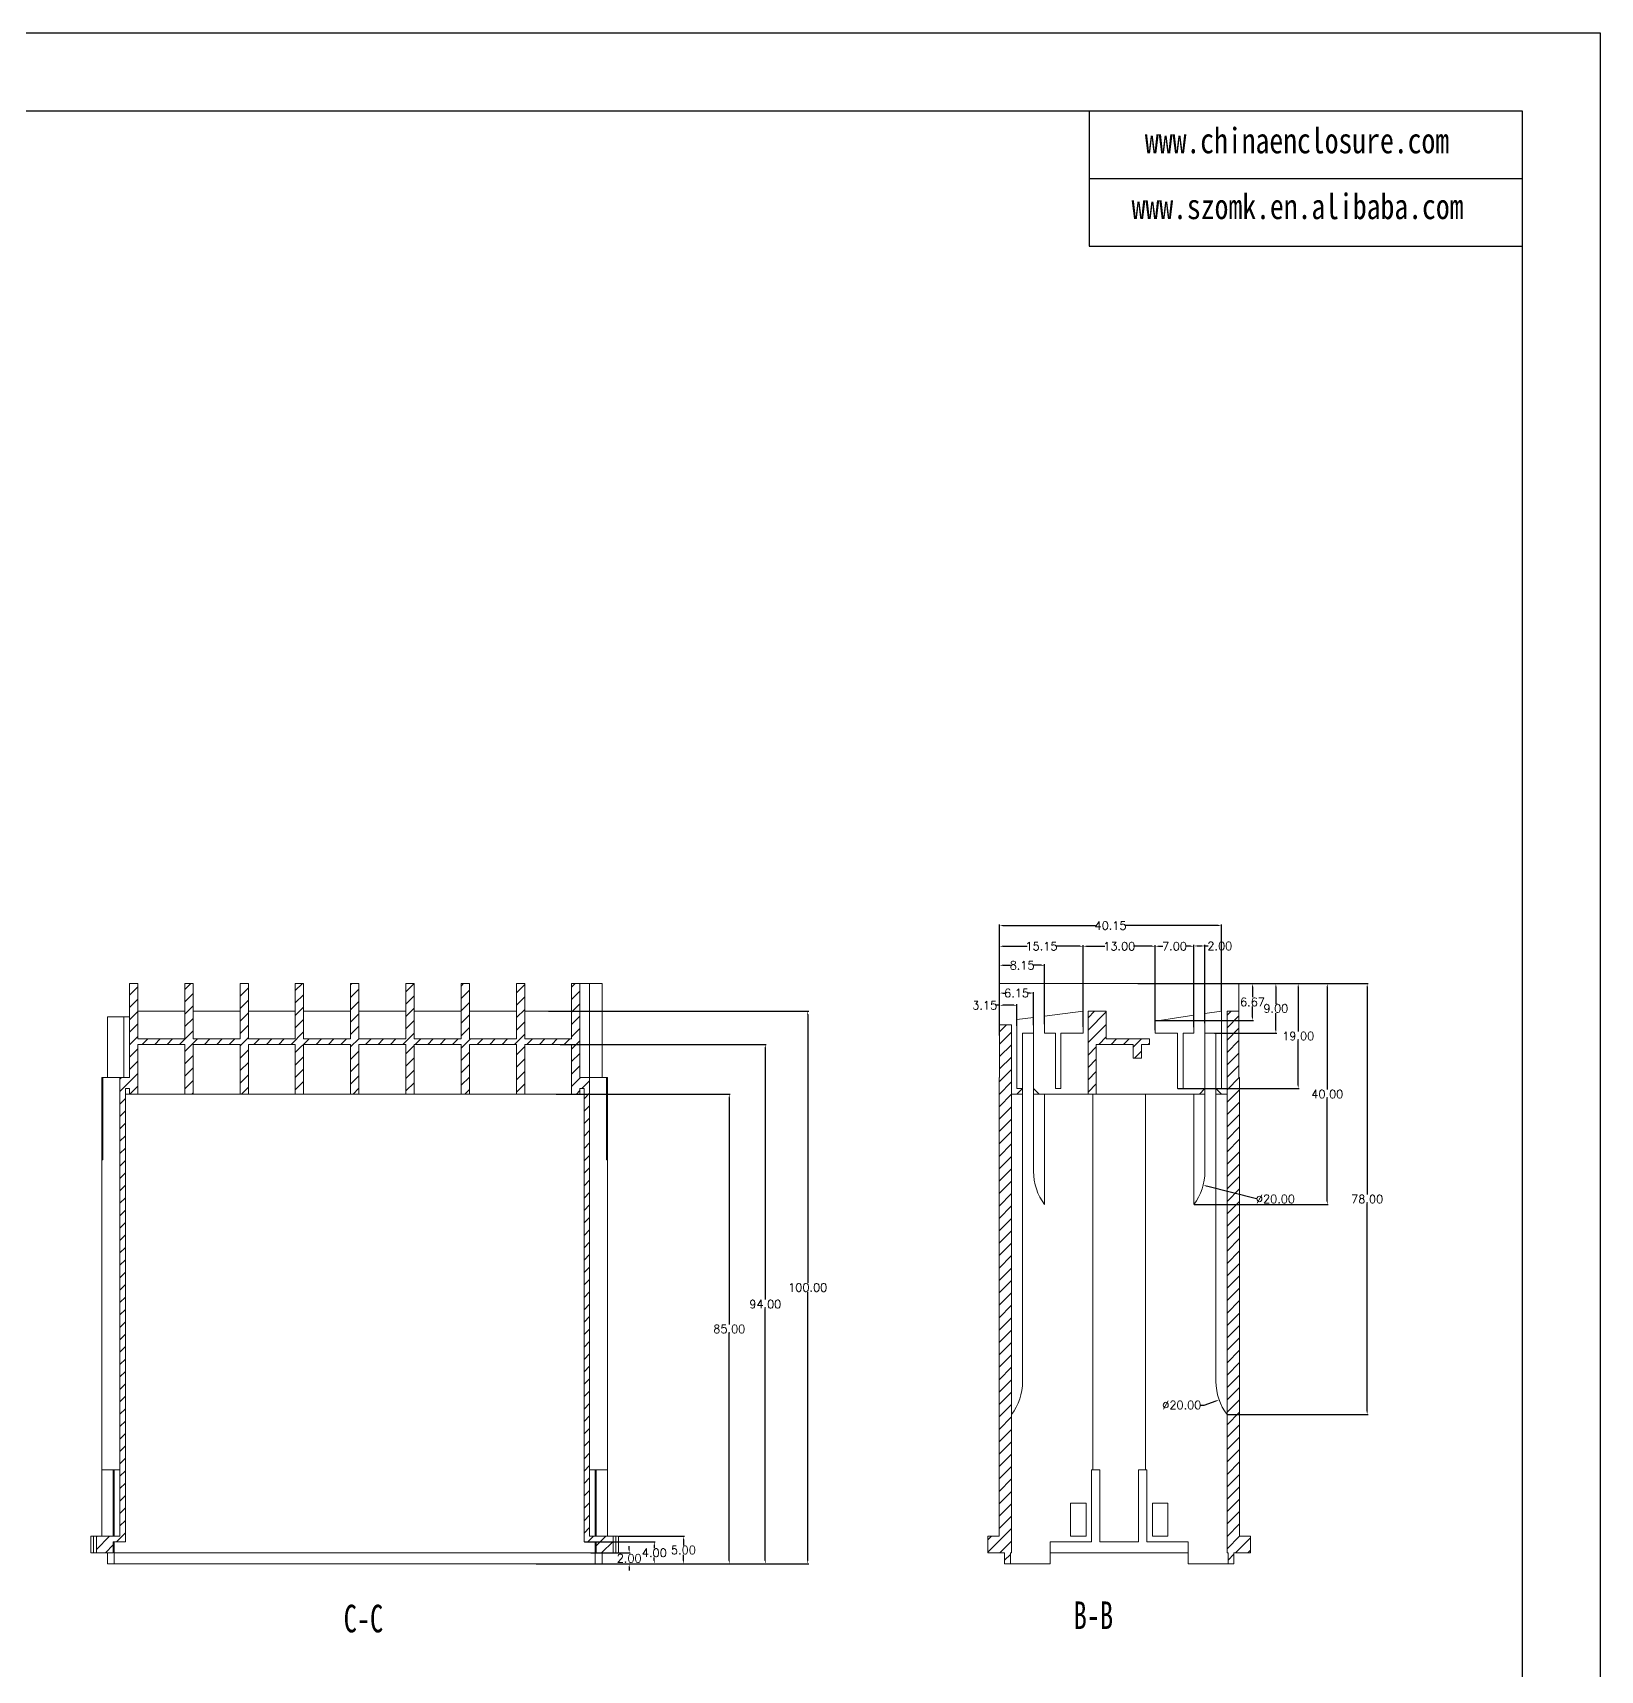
# Model space of a CAD drawing. Header units: inches. Extents: x 1113 to 3281, y 573 to 1166.
# Drawn here: x 1667.4 to 1951.1, y 869.2 to 1165.5 of the extents above; entities that cross this region are included whole.
import ezdxf

# ---------------------------------------------------------------- set-up
doc = ezdxf.new("R2010")
doc.units = ezdxf.units.IN
doc.layers.add('10', color=7, linetype='Continuous')
doc.layers.add('文字', color=81, linetype='Continuous')
doc.styles.add('SLDTEXTSTYLE6', font='TXT', dxfattribs={"width": 0.7})
doc.styles.get("Standard").update_dxf_attribs({"font": 'txt', "bigfont": 'gbcbig.shx'})
doc.styles.add('宋体', font='', dxfattribs={"width": 0.8, "height": 3.5})
doc.styles.get('宋体').set_extended_font_data('SimSun')
doc.dimstyles.new('2', dxfattribs={"dimtxt": 1.5, "dimasz": 0.6, "dimexe": 0.18, "dimexo": 0.0625, "dimgap": 0.09, "dimtad": 0, "dimtih": 1, "dimtoh": 1, "dimzin": 0, "dimdsep": 46, "dimtxsty": 'Standard', "dimcen": 0, "dimadec": 0, "dimazin": 2, "dimtfac": 1, "dimtofl": 0, "dimtmove": 0, "dimatfit": 3, "dimfxl": 0, "dimtolj": 1, "dimtzin": 0, "dimarcsym": 0})

# ---------------------------------------------------------------- blocks, each defined once
blk = doc.blocks.new('*D315')
at = {"color": 0, "lineweight": -2, "transparency": 16777216}
for p, q in [((1768.41, 890.49), (1775.54, 890.49)), ((1775.36, 891.09), (1775.36, 891.69)), ((1764.03, 888.49), (1775.54, 888.49)), ((1775.36, 887.89), (1775.36, 887.29))]:
    blk.add_line(p, q, dxfattribs=at)
at = {"color": 0, "transparency": 16777216}
for points in [[(1775.26, 891.09), (1775.46, 891.09), (1775.36, 890.49)], [(1775.26, 887.89), (1775.46, 887.89), (1775.36, 888.49)]]:
    blk.add_solid(points, dxfattribs=at)
at = {"layer": 'Defpoints', "color": 0, "transparency": 16777216}
for p in [(1768.35, 890.49), (1775.36, 890.49), (1763.97, 888.49)]:
    blk.add_point(p, dxfattribs=at)
at = {"color": 0, "transparency": 16777216, "insert": (1775.36, 889.49), "char_height": 1.5, "attachment_point": 5}
blk.add_mtext('\\A1;2.00', dxfattribs=at)
blk = doc.blocks.new('*D316')
at = {"color": 0, "lineweight": -2, "transparency": 16777216}
for p, q in [((1767.27, 892.49), (1780.09, 892.49)), ((1779.91, 891.89), (1779.91, 891.33)), ((1779.91, 889.09), (1779.91, 889.65)), ((1766.76, 888.49), (1780.09, 888.49))]:
    blk.add_line(p, q, dxfattribs=at)
at = {"color": 0, "transparency": 16777216}
for points in [[(1779.81, 891.89), (1780.01, 891.89), (1779.91, 892.49)], [(1779.81, 889.09), (1780.01, 889.09), (1779.91, 888.49)]]:
    blk.add_solid(points, dxfattribs=at)
at = {"layer": 'Defpoints', "color": 0, "transparency": 16777216}
for p in [(1767.2, 892.49), (1779.91, 892.49), (1766.7, 888.49)]:
    blk.add_point(p, dxfattribs=at)
at = {"color": 0, "transparency": 16777216, "insert": (1779.91, 890.49), "char_height": 1.5, "attachment_point": 5}
blk.add_mtext('\\A1;4.00', dxfattribs=at)
blk = doc.blocks.new('*D317')
at = {"color": 0, "lineweight": -2, "transparency": 16777216}
for p, q in [((1773.52, 893.49), (1785.35, 893.49)), ((1785.17, 892.89), (1785.17, 891.83)), ((1785.17, 889.09), (1785.17, 890.15)), ((1764.39, 888.49), (1785.35, 888.49))]:
    blk.add_line(p, q, dxfattribs=at)
at = {"color": 0, "transparency": 16777216}
for points in [[(1785.07, 892.89), (1785.27, 892.89), (1785.17, 893.49)], [(1785.07, 889.09), (1785.27, 889.09), (1785.17, 888.49)]]:
    blk.add_solid(points, dxfattribs=at)
at = {"layer": 'Defpoints', "color": 0, "transparency": 16777216}
for p in [(1773.45, 893.49), (1785.17, 893.49), (1764.32, 888.49)]:
    blk.add_point(p, dxfattribs=at)
at = {"color": 0, "transparency": 16777216, "insert": (1785.17, 890.99), "char_height": 1.5, "attachment_point": 5}
blk.add_mtext('\\A1;5.00', dxfattribs=at)
blk = doc.blocks.new('*D318')
at = {"color": 0, "lineweight": -2, "transparency": 16777216}
for p, q in [((1762.14, 973.49), (1793.65, 973.49)), ((1793.47, 972.89), (1793.47, 931.83)), ((1793.47, 889.09), (1793.47, 930.15)), ((1766.76, 888.49), (1793.65, 888.49))]:
    blk.add_line(p, q, dxfattribs=at)
at = {"color": 0, "transparency": 16777216}
for points in [[(1793.37, 972.89), (1793.57, 972.89), (1793.47, 973.49)], [(1793.37, 889.09), (1793.57, 889.09), (1793.47, 888.49)]]:
    blk.add_solid(points, dxfattribs=at)
at = {"layer": 'Defpoints', "color": 0, "transparency": 16777216}
for p in [(1762.07, 973.49), (1793.47, 973.49), (1766.7, 888.49)]:
    blk.add_point(p, dxfattribs=at)
at = {"color": 0, "transparency": 16777216, "insert": (1793.47, 930.99), "char_height": 1.5, "attachment_point": 5}
blk.add_mtext('\\A1;85.00', dxfattribs=at)
blk = doc.blocks.new('*D319')
at = {"color": 0, "lineweight": -2, "transparency": 16777216}
for p, q in [((1762.85, 982.49), (1800.17, 982.49)), ((1799.99, 981.89), (1799.99, 936.33)), ((1799.99, 889.09), (1799.99, 934.65)), ((1761.4, 888.49), (1800.17, 888.49))]:
    blk.add_line(p, q, dxfattribs=at)
at = {"color": 0, "transparency": 16777216}
for points in [[(1799.89, 981.89), (1800.09, 981.89), (1799.99, 982.49)], [(1799.89, 889.09), (1800.09, 889.09), (1799.99, 888.49)]]:
    blk.add_solid(points, dxfattribs=at)
at = {"layer": 'Defpoints', "color": 0, "transparency": 16777216}
for p in [(1762.78, 982.49), (1799.99, 982.49), (1761.33, 888.49)]:
    blk.add_point(p, dxfattribs=at)
at = {"color": 0, "transparency": 16777216, "insert": (1799.99, 935.49), "char_height": 1.5, "attachment_point": 5}
blk.add_mtext('\\A1;94.00', dxfattribs=at)
blk = doc.blocks.new('*D320')
at = {"color": 0, "lineweight": -2, "transparency": 16777216}
for p, q in [((1760.77, 988.49), (1807.84, 988.49)), ((1807.66, 987.89), (1807.66, 939.33)), ((1807.66, 889.09), (1807.66, 937.65)), ((1758.55, 888.49), (1807.84, 888.49))]:
    blk.add_line(p, q, dxfattribs=at)
at = {"color": 0, "transparency": 16777216}
for points in [[(1807.56, 987.89), (1807.76, 987.89), (1807.66, 988.49)], [(1807.56, 889.09), (1807.76, 889.09), (1807.66, 888.49)]]:
    blk.add_solid(points, dxfattribs=at)
at = {"layer": 'Defpoints', "color": 0, "transparency": 16777216}
for p in [(1760.7, 988.49), (1807.66, 988.49), (1758.49, 888.49)]:
    blk.add_point(p, dxfattribs=at)
at = {"color": 0, "transparency": 16777216, "insert": (1807.66, 938.49), "char_height": 1.5, "attachment_point": 5}
blk.add_mtext('\\A1;100.00', dxfattribs=at)
blk = doc.blocks.new('*D351')
at = {"color": 0, "lineweight": -2, "transparency": 16777216}
for p, q in [((1842.38, 989.19), (1842.38, 989.74)), ((1845.53, 985.85), (1845.53, 989.74)), ((1842.38, 989.56), (1841.78, 989.56)), ((1844.93, 989.56), (1842.98, 989.56))]:
    blk.add_line(p, q, dxfattribs=at)
at = {"color": 0, "transparency": 16777216}
for points in [[(1842.98, 989.66), (1842.98, 989.46), (1842.38, 989.56)], [(1844.93, 989.66), (1844.93, 989.46), (1845.53, 989.56)]]:
    blk.add_solid(points, dxfattribs=at)
at = {"layer": 'Defpoints', "color": 0, "transparency": 16777216}
for p in [(1842.38, 989.13), (1845.53, 989.56), (1845.53, 985.78)]:
    blk.add_point(p, dxfattribs=at)
at = {"color": 0, "transparency": 16777216, "insert": (1839.69, 989.56), "char_height": 1.5, "attachment_point": 5}
blk.add_mtext('\\A1;3.15', dxfattribs=at)
blk = doc.blocks.new('*D352')
at = {"color": 0, "lineweight": -2, "transparency": 16777216}
for p, q in [((1842.38, 987.46), (1842.38, 991.95)), ((1842.98, 991.77), (1843.37, 991.77)), ((1847.93, 991.77), (1847.55, 991.77)), ((1848.53, 985.99), (1848.53, 991.95))]:
    blk.add_line(p, q, dxfattribs=at)
at = {"color": 0, "transparency": 16777216}
for points in [[(1842.98, 991.87), (1842.98, 991.67), (1842.38, 991.77)], [(1847.93, 991.87), (1847.93, 991.67), (1848.53, 991.77)]]:
    blk.add_solid(points, dxfattribs=at)
at = {"layer": 'Defpoints', "color": 0, "transparency": 16777216}
for p in [(1842.38, 991.77), (1842.38, 987.39), (1848.53, 985.93)]:
    blk.add_point(p, dxfattribs=at)
at = {"color": 0, "transparency": 16777216, "insert": (1845.46, 991.77), "char_height": 1.5, "attachment_point": 5}
blk.add_mtext('\\A1;6.15', dxfattribs=at)
blk = doc.blocks.new('*D353')
at = {"color": 0, "lineweight": -2, "transparency": 16777216}
for p, q in [((1842.38, 984.08), (1842.38, 996.98)), ((1842.98, 996.8), (1844.37, 996.8)), ((1849.93, 996.8), (1848.55, 996.8)), ((1850.53, 986.12), (1850.53, 996.98))]:
    blk.add_line(p, q, dxfattribs=at)
at = {"color": 0, "transparency": 16777216}
for points in [[(1842.98, 996.9), (1842.98, 996.7), (1842.38, 996.8)], [(1849.93, 996.9), (1849.93, 996.7), (1850.53, 996.8)]]:
    blk.add_solid(points, dxfattribs=at)
at = {"layer": 'Defpoints', "color": 0, "transparency": 16777216}
for p in [(1850.53, 996.8), (1842.38, 984.02), (1850.53, 986.05)]:
    blk.add_point(p, dxfattribs=at)
at = {"color": 0, "transparency": 16777216, "insert": (1846.46, 996.8), "char_height": 1.5, "attachment_point": 5}
blk.add_mtext('\\A1;8.15', dxfattribs=at)
blk = doc.blocks.new('*D354')
at = {"color": 0, "lineweight": -2, "transparency": 16777216}
for p, q in [((1842.38, 984.08), (1842.38, 1000.42)), ((1842.98, 1000.24), (1847.37, 1000.24)), ((1856.93, 1000.24), (1852.55, 1000.24)), ((1857.53, 986.55), (1857.53, 1000.42))]:
    blk.add_line(p, q, dxfattribs=at)
at = {"color": 0, "transparency": 16777216}
for points in [[(1842.98, 1000.34), (1842.98, 1000.14), (1842.38, 1000.24)], [(1856.93, 1000.34), (1856.93, 1000.14), (1857.53, 1000.24)]]:
    blk.add_solid(points, dxfattribs=at)
at = {"layer": 'Defpoints', "color": 0, "transparency": 16777216}
for p in [(1842.38, 1000.24), (1842.38, 984.02), (1857.53, 986.49)]:
    blk.add_point(p, dxfattribs=at)
at = {"color": 0, "transparency": 16777216, "insert": (1849.96, 1000.24), "char_height": 1.5, "attachment_point": 5}
blk.add_mtext('\\A1;15.15', dxfattribs=at)
blk = doc.blocks.new('*D355')
at = {"color": 0, "lineweight": -2, "transparency": 16777216}
for p, q in [((1857.53, 985.65), (1857.53, 1000.42)), ((1858.13, 1000.24), (1861.44, 1000.24)), ((1869.93, 1000.24), (1866.62, 1000.24)), ((1870.53, 985.65), (1870.53, 1000.42))]:
    blk.add_line(p, q, dxfattribs=at)
at = {"color": 0, "transparency": 16777216}
for points in [[(1858.13, 1000.34), (1858.13, 1000.14), (1857.53, 1000.24)], [(1869.93, 1000.34), (1869.93, 1000.14), (1870.53, 1000.24)]]:
    blk.add_solid(points, dxfattribs=at)
at = {"layer": 'Defpoints', "color": 0, "transparency": 16777216}
for p in [(1857.53, 1000.24), (1857.53, 985.59), (1870.53, 985.59)]:
    blk.add_point(p, dxfattribs=at)
at = {"color": 0, "transparency": 16777216, "insert": (1864.03, 1000.24), "char_height": 1.5, "attachment_point": 5}
blk.add_mtext('\\A1;13.00', dxfattribs=at)
blk = doc.blocks.new('*D356')
at = {"color": 0, "lineweight": -2, "transparency": 16777216}
for p, q in [((1870.53, 985.07), (1870.53, 1000.42)), ((1871.13, 1000.24), (1871.94, 1000.24)), ((1876.93, 1000.24), (1876.12, 1000.24)), ((1877.53, 986.18), (1877.53, 1000.42))]:
    blk.add_line(p, q, dxfattribs=at)
at = {"color": 0, "transparency": 16777216}
for points in [[(1871.13, 1000.34), (1871.13, 1000.14), (1870.53, 1000.24)], [(1876.93, 1000.34), (1876.93, 1000.14), (1877.53, 1000.24)]]:
    blk.add_solid(points, dxfattribs=at)
at = {"layer": 'Defpoints', "color": 0, "transparency": 16777216}
for p in [(1870.53, 1000.24), (1870.53, 985.01), (1877.53, 986.12)]:
    blk.add_point(p, dxfattribs=at)
at = {"color": 0, "transparency": 16777216, "insert": (1874.03, 1000.24), "char_height": 1.5, "attachment_point": 5}
blk.add_mtext('\\A1;7.00', dxfattribs=at)
blk = doc.blocks.new('*D357')
at = {"color": 0, "lineweight": -2, "transparency": 16777216}
for p, q in [((1877.53, 985.6), (1877.53, 1000.47)), ((1878.13, 1000.29), (1878.93, 1000.29)), ((1879.53, 986.33), (1879.53, 1000.47)), ((1879.53, 1000.29), (1880.13, 1000.29))]:
    blk.add_line(p, q, dxfattribs=at)
at = {"color": 0, "transparency": 16777216}
for points in [[(1878.13, 1000.39), (1878.13, 1000.19), (1877.53, 1000.29)], [(1878.93, 1000.39), (1878.93, 1000.19), (1879.53, 1000.29)]]:
    blk.add_solid(points, dxfattribs=at)
at = {"layer": 'Defpoints', "color": 0, "transparency": 16777216}
for p in [(1879.53, 1000.29), (1877.53, 985.54), (1879.53, 986.27)]:
    blk.add_point(p, dxfattribs=at)
at = {"color": 0, "transparency": 16777216, "insert": (1882.22, 1000.29), "char_height": 1.5, "attachment_point": 5}
blk.add_mtext('\\A1;2.00', dxfattribs=at)
blk = doc.blocks.new('*D358')
at = {"color": 0, "lineweight": -2, "transparency": 16777216}
for p, q in [((1842.38, 987.52), (1842.38, 1004.16)), ((1842.98, 1003.98), (1859.74, 1003.98)), ((1881.93, 1003.98), (1865.17, 1003.98)), ((1882.53, 988.55), (1882.53, 1004.16))]:
    blk.add_line(p, q, dxfattribs=at)
at = {"color": 0, "transparency": 16777216}
for points in [[(1842.98, 1004.08), (1842.98, 1003.88), (1842.38, 1003.98)], [(1881.93, 1004.08), (1881.93, 1003.88), (1882.53, 1003.98)]]:
    blk.add_solid(points, dxfattribs=at)
at = {"layer": 'Defpoints', "color": 0, "transparency": 16777216}
for p in [(1842.38, 1003.98), (1842.38, 987.46), (1882.53, 988.49)]:
    blk.add_point(p, dxfattribs=at)
at = {"color": 0, "transparency": 16777216, "insert": (1862.46, 1003.98), "char_height": 1.5, "attachment_point": 5}
blk.add_mtext('\\A1;40.15', dxfattribs=at)
blk = doc.blocks.new('*D359')
at = {"color": 0, "lineweight": -2, "transparency": 16777216}
for p, q in [((1885.74, 993.49), (1892.55, 993.49)), ((1892.37, 992.89), (1892.37, 989.83)), ((1892.37, 985.09), (1892.37, 988.15)), ((1881.27, 984.49), (1892.55, 984.49))]:
    blk.add_line(p, q, dxfattribs=at)
at = {"color": 0, "transparency": 16777216}
for points in [[(1892.27, 992.89), (1892.47, 992.89), (1892.37, 993.49)], [(1892.27, 985.09), (1892.47, 985.09), (1892.37, 984.49)]]:
    blk.add_solid(points, dxfattribs=at)
at = {"layer": 'Defpoints', "color": 0, "transparency": 16777216}
for p in [(1885.68, 993.49), (1881.21, 984.49), (1892.37, 984.49)]:
    blk.add_point(p, dxfattribs=at)
at = {"color": 0, "transparency": 16777216, "insert": (1892.37, 988.99), "char_height": 1.5, "attachment_point": 5}
blk.add_mtext('\\A1;9.00', dxfattribs=at)
blk = doc.blocks.new('*D360')
at = {"color": 0, "lineweight": -2, "transparency": 16777216}
for p, q in [((1869.29, 993.49), (1888.32, 993.49)), ((1888.14, 992.89), (1888.14, 991)), ((1870.59, 986.82), (1888.32, 986.82)), ((1888.14, 987.42), (1888.14, 989.32))]:
    blk.add_line(p, q, dxfattribs=at)
at = {"color": 0, "transparency": 16777216}
for points in [[(1888.04, 992.89), (1888.24, 992.89), (1888.14, 993.49)], [(1888.04, 987.42), (1888.24, 987.42), (1888.14, 986.82)]]:
    blk.add_solid(points, dxfattribs=at)
at = {"layer": 'Defpoints', "color": 0, "transparency": 16777216}
for p in [(1869.23, 993.49), (1888.14, 993.49), (1870.53, 986.82)]:
    blk.add_point(p, dxfattribs=at)
at = {"color": 0, "transparency": 16777216, "insert": (1888.14, 990.16), "char_height": 1.5, "attachment_point": 5}
blk.add_mtext('\\A1;6.67', dxfattribs=at)
blk = doc.blocks.new('*D361')
at = {"color": 0, "lineweight": -2, "transparency": 16777216}
for p, q in [((1869.36, 993.49), (1896.59, 993.49)), ((1896.41, 992.89), (1896.41, 984.83)), ((1896.41, 975.09), (1896.41, 983.15)), ((1874.64, 974.49), (1896.59, 974.49))]:
    blk.add_line(p, q, dxfattribs=at)
at = {"color": 0, "transparency": 16777216}
for points in [[(1896.31, 992.89), (1896.51, 992.89), (1896.41, 993.49)], [(1896.31, 975.09), (1896.51, 975.09), (1896.41, 974.49)]]:
    blk.add_solid(points, dxfattribs=at)
at = {"layer": 'Defpoints', "color": 0, "transparency": 16777216}
for p in [(1869.29, 993.49), (1896.41, 993.49), (1874.58, 974.49)]:
    blk.add_point(p, dxfattribs=at)
at = {"color": 0, "transparency": 16777216, "insert": (1896.41, 983.99), "char_height": 1.5, "attachment_point": 5}
blk.add_mtext('\\A1;19.00', dxfattribs=at)
blk = doc.blocks.new('*D362')
at = {"color": 0, "lineweight": -2, "transparency": 16777216}
for p, q in [((1867.42, 993.49), (1901.85, 993.49)), ((1901.67, 992.89), (1901.67, 974.33)), ((1901.67, 954.09), (1901.67, 972.65)), ((1877.59, 953.49), (1901.85, 953.49))]:
    blk.add_line(p, q, dxfattribs=at)
at = {"color": 0, "transparency": 16777216}
for points in [[(1901.57, 992.89), (1901.77, 992.89), (1901.67, 993.49)], [(1901.57, 954.09), (1901.77, 954.09), (1901.67, 953.49)]]:
    blk.add_solid(points, dxfattribs=at)
at = {"layer": 'Defpoints', "color": 0, "transparency": 16777216}
for p in [(1867.36, 993.49), (1901.67, 993.49), (1877.53, 953.49)]:
    blk.add_point(p, dxfattribs=at)
at = {"color": 0, "transparency": 16777216, "insert": (1901.67, 973.49), "char_height": 1.5, "attachment_point": 5}
blk.add_mtext('\\A1;40.00', dxfattribs=at)
blk = doc.blocks.new('*D363')
at = {"color": 0, "lineweight": -2, "transparency": 16777216}
for p, q in [((1875.47, 993.49), (1909.07, 993.49)), ((1908.89, 992.89), (1908.89, 955.33)), ((1908.89, 916.09), (1908.89, 953.65)), ((1883.59, 915.49), (1909.07, 915.49))]:
    blk.add_line(p, q, dxfattribs=at)
at = {"color": 0, "transparency": 16777216}
for points in [[(1908.79, 992.89), (1908.99, 992.89), (1908.89, 993.49)], [(1908.79, 916.09), (1908.99, 916.09), (1908.89, 915.49)]]:
    blk.add_solid(points, dxfattribs=at)
at = {"layer": 'Defpoints', "color": 0, "transparency": 16777216}
for p in [(1875.41, 993.49), (1908.89, 993.49), (1883.53, 915.49)]:
    blk.add_point(p, dxfattribs=at)
at = {"color": 0, "transparency": 16777216, "insert": (1908.89, 954.49), "char_height": 1.5, "attachment_point": 5}
blk.add_mtext('\\A1;78.00', dxfattribs=at)
blk = doc.blocks.new('*D364')
at = {"color": 0, "lineweight": -2, "transparency": 16777216}
blk.add_line((1888.84, 954.52), (1879.8, 956.85), dxfattribs=at)
at = {"color": 0, "transparency": 16777216}
blk.add_solid([(1879.82, 956.94), (1879.77, 956.75), (1879.22, 957)], dxfattribs=at)
at = {"layer": 'Defpoints', "color": 0, "transparency": 16777216}
for p in [(1859.85, 961.99), (1879.22, 957)]:
    blk.add_point(p, dxfattribs=at)
at = {"color": 0, "transparency": 16777216, "insert": (1892.3, 954.52), "char_height": 1.5, "attachment_point": 5}
blk.add_mtext('\\A1;∅20.00', dxfattribs=at)
blk = doc.blocks.new('*D365')
at = {"color": 0, "lineweight": -2, "transparency": 16777216}
for p, q in [((1878.82, 917.22), (1879.42, 917.22)), ((1879.42, 917.22), (1881.54, 917.97))]:
    blk.add_line(p, q, dxfattribs=at)
at = {"color": 0, "transparency": 16777216}
blk.add_solid([(1881.5, 918.06), (1881.57, 917.87), (1882.1, 918.17)], dxfattribs=at)
at = {"layer": 'Defpoints', "color": 0, "transparency": 16777216}
for p in [(1900.96, 924.82), (1882.1, 918.17)]:
    blk.add_point(p, dxfattribs=at)
at = {"color": 0, "transparency": 16777216, "insert": (1875.35, 917.22), "char_height": 1.5, "attachment_point": 5}
blk.add_mtext('\\A1;∅20.00', dxfattribs=at)

msp = doc.modelspace()

# ---------------------------------------------------------------- hatches: boundary and pattern name
at = {"linetype": 'Continuous', "lineweight": 0}
h = msp.add_hatch(dxfattribs=at)
h.set_pattern_fill('ANSI31', color=4, scale=0.5, style=0)
h.set_pattern_definition([(45, (64.9292, 0), (-1.122532, 1.122532), [])])
h.paths.add_polyline_path([(1766.454, 976.492), (1766.454, 993.492), (1764.954, 993.492), (1764.954, 983.492), (1756.454, 983.492), (1756.454, 993.492), (1754.954, 993.492), (1754.954, 983.492), (1746.454, 983.492), (1746.454, 993.492), (1744.954, 993.492), (1744.954, 983.492), (1736.454, 983.492), (1736.454, 993.492), (1734.954, 993.492), (1734.954, 983.492), (1726.454, 983.492), (1726.454, 993.492), (1724.954, 993.492), (1724.954, 983.492), (1716.454, 983.492), (1716.454, 993.492), (1714.954, 993.492), (1714.954, 983.492), (1706.454, 983.492), (1706.454, 993.492), (1704.954, 993.492), (1704.954, 983.492), (1696.454, 983.492), (1696.454, 993.492), (1694.954, 993.492), (1694.954, 983.492), (1686.454, 983.492), (1686.454, 993.492), (1684.954, 993.492), (1684.954, 976.492), (1683.204, 976.492), (1683.204, 893.492), (1678.954, 893.492), (1678.954, 890.492), (1682.004, 890.492), (1682.004, 892.492), (1684.204, 892.492), (1684.204, 974.492), (1684.954, 974.492), (1684.954, 973.492), (1686.454, 973.492), (1686.454, 982.492), (1694.954, 982.492), (1694.954, 973.492), (1696.454, 973.492), (1696.454, 982.492), (1704.954, 982.492), (1704.954, 973.492), (1706.454, 973.492), (1706.454, 982.492), (1714.954, 982.492), (1714.954, 973.492), (1716.454, 973.492), (1716.454, 982.492), (1724.954, 982.492), (1724.954, 973.492), (1726.454, 973.492), (1726.454, 982.492), (1734.954, 982.492), (1734.954, 973.492), (1736.454, 973.492), (1736.454, 982.492), (1744.954, 982.492), (1744.954, 973.492), (1746.454, 973.492), (1746.454, 982.492), (1754.954, 982.492), (1754.954, 973.492), (1756.454, 973.492), (1756.454, 982.492), (1764.954, 982.492), (1764.954, 973.492), (1766.454, 973.492), (1766.454, 974.492), (1767.204, 974.492), (1767.204, 892.492), (1769.404, 892.492), (1769.404, 890.492), (1772.454, 890.492), (1772.454, 893.492), (1768.204, 893.492), (1768.204, 976.492)], flags=0)
h = msp.add_hatch(dxfattribs=at)
h.set_pattern_fill('ANSI31', color=4, scale=0.5, style=0)
h.paths.add_polyline_path([(1858.382, 973.492), (1858.382, 988.492), (1861.682, 988.492), (1861.682, 983.492), (1869.532, 983.492), (1869.532, 982.492), (1868.032, 982.492), (1868.032, 979.992), (1866.532, 979.992), (1866.532, 982.492), (1859.882, 982.492), (1859.882, 973.492)], flags=0)
h = msp.add_hatch(dxfattribs=at)
h.set_pattern_fill('ANSI31', color=4, scale=0.5, style=0)
h.paths.add_polyline_path([(1887.782, 890.492), (1884.782, 890.492), (1884.782, 888.492), (1883.732, 888.492), (1883.732, 890.492), (1883.532, 890.492), (1883.532, 988.492), (1885.682, 988.492), (1885.682, 976.492), (1885.782, 976.492), (1885.782, 893.492), (1887.782, 893.492)], flags=0)
h = msp.add_hatch(dxfattribs=at)
h.set_pattern_fill('ANSI31', color=4, scale=0.5, style=0)
h.paths.add_polyline_path([(1843.282, 890.492), (1840.282, 890.492), (1840.282, 893.492), (1842.282, 893.492), (1842.282, 976.492), (1842.382, 976.492), (1842.382, 985.992), (1844.532, 985.992), (1844.532, 890.492), (1844.332, 890.492), (1844.332, 888.492), (1843.282, 888.492)], flags=0)

# ---------------------------------------------------------------- linework, layer by layer
for p, q in [((1113.004, 1165.525), (1951.065, 1165.525)), ((1951.065, 1165.525), (1951.065, 572.957)), ((1134.689, 1151.416), (1936.956, 1151.416)), ((1858.574, 1151.416), (1858.574, 1126.922)), ((1936.956, 1151.416), (1936.956, 587.065)), ((1858.574, 1139.169), (1936.956, 1139.169)), ((1858.574, 1126.922), (1936.956, 1126.922))]:
    msp.add_line(p, q)
at = {"color": 7, "linetype": 'Continuous', "lineweight": 15}
for p, q in [((1686.454, 993.492), (1684.954, 993.492)), ((1684.954, 976.492), (1684.954, 993.492)), ((1686.454, 993.492), (1686.454, 983.492)), ((1694.954, 983.492), (1694.954, 993.492)), ((1696.454, 993.492), (1694.954, 993.492)), ((1696.454, 993.492), (1696.454, 983.492)), ((1704.954, 983.492), (1704.954, 993.492)), ((1706.454, 993.492), (1704.954, 993.492)), ((1706.454, 993.492), (1706.454, 983.492)), ((1714.954, 983.492), (1714.954, 993.492)), ((1716.454, 993.492), (1714.954, 993.492)), ((1716.454, 993.492), (1716.454, 983.492)), ((1724.954, 983.492), (1724.954, 993.492)), ((1726.454, 993.492), (1724.954, 993.492)), ((1726.454, 983.492), (1726.454, 993.492)), ((1734.954, 993.492), (1734.954, 983.492)), ((1736.454, 993.492), (1734.954, 993.492)), ((1736.454, 983.492), (1736.454, 993.492)), ((1744.954, 993.492), (1744.954, 983.492)), ((1746.454, 993.492), (1744.954, 993.492)), ((1746.454, 983.492), (1746.454, 993.492)), ((1754.954, 993.492), (1754.954, 983.492)), ((1756.454, 993.492), (1754.954, 993.492)), ((1756.454, 983.492), (1756.454, 993.492)), ((1764.954, 993.492), (1764.954, 983.492)), ((1766.454, 993.492), (1764.954, 993.492)), ((1766.454, 993.492), (1766.454, 976.492)), ((1766.454, 993.492), (1768.204, 993.492)), ((1768.204, 976.492), (1768.204, 993.492)), ((1768.204, 993.492), (1770.454, 993.492)), ((1770.454, 976.492), (1770.454, 993.492)), ((1842.382, 993.492), (1885.682, 993.492)), ((1842.382, 993.492), (1842.382, 985.992)), ((1885.682, 988.492), (1885.682, 993.492)), ((1680.954, 987.492), (1680.954, 976.492)), ((1680.954, 987.492), (1683.954, 987.492)), ((1683.954, 987.492), (1683.954, 976.492)), ((1684.954, 987.492), (1683.954, 987.492)), ((1694.954, 988.492), (1686.454, 988.492)), ((1704.954, 988.492), (1696.454, 988.492)), ((1714.954, 988.492), (1706.454, 988.492)), ((1724.954, 988.492), (1716.454, 988.492)), ((1726.454, 988.492), (1734.954, 988.492)), ((1736.454, 988.492), (1744.954, 988.492)), ((1746.454, 988.492), (1754.954, 988.492)), ((1756.454, 988.492), (1764.954, 988.492)), ((1845.532, 986.992), (1848.532, 987.367)), ((1845.532, 974.492), (1845.532, 986.992)), ((1848.532, 987.367), (1848.532, 984.492)), ((1850.532, 987.617), (1857.532, 988.492)), ((1850.532, 984.492), (1850.532, 987.617)), ((1857.532, 988.492), (1857.532, 984.492)), ((1858.382, 988.492), (1858.382, 973.492)), ((1861.682, 988.492), (1858.382, 988.492)), ((1861.682, 983.492), (1861.682, 988.492)), ((1870.532, 986.692), (1877.532, 987.742)), ((1870.532, 986.692), (1870.532, 984.492)), ((1877.532, 984.492), (1877.532, 987.742)), ((1879.532, 988.042), (1882.532, 988.492)), ((1879.532, 988.042), (1879.532, 984.492)), ((1882.532, 974.492), (1882.532, 988.492)), ((1885.682, 988.492), (1883.532, 988.492)), ((1883.532, 890.492), (1883.532, 988.492)), ((1885.682, 976.492), (1885.682, 988.492)), ((1842.382, 985.992), (1844.532, 985.992)), ((1842.382, 985.992), (1842.382, 976.492)), ((1844.532, 985.992), (1844.532, 890.492)), ((1846.532, 984.492), (1846.532, 974.492)), ((1848.532, 984.492), (1846.532, 984.492)), ((1848.532, 974.492), (1848.532, 984.492)), ((1852.488, 984.492), (1850.532, 984.492)), ((1852.488, 974.492), (1852.488, 984.492)), ((1853.488, 984.492), (1853.488, 974.492)), ((1857.532, 984.492), (1853.488, 984.492)), ((1870.532, 984.492), (1874.576, 984.492)), ((1874.576, 984.492), (1874.576, 974.492)), ((1875.576, 974.492), (1875.576, 984.492)), ((1875.576, 984.492), (1877.532, 984.492)), ((1879.532, 984.492), (1881.532, 984.492)), ((1879.532, 974.492), (1879.532, 984.492)), ((1881.532, 984.492), (1881.532, 974.492)), ((1686.454, 983.492), (1694.954, 983.492)), ((1686.454, 982.492), (1694.954, 982.492)), ((1686.454, 982.492), (1686.454, 973.492)), ((1694.954, 973.492), (1694.954, 982.492)), ((1696.454, 983.492), (1704.954, 983.492)), ((1696.454, 982.492), (1704.954, 982.492)), ((1696.454, 982.492), (1696.454, 973.492)), ((1704.954, 973.492), (1704.954, 982.492)), ((1706.454, 983.492), (1714.954, 983.492)), ((1706.454, 982.492), (1714.954, 982.492)), ((1706.454, 982.492), (1706.454, 973.492)), ((1714.954, 973.492), (1714.954, 982.492)), ((1716.454, 983.492), (1724.954, 983.492)), ((1716.454, 982.492), (1724.954, 982.492)), ((1716.454, 982.492), (1716.454, 973.492)), ((1724.954, 973.492), (1724.954, 982.492)), ((1726.454, 983.492), (1734.954, 983.492)), ((1726.454, 982.492), (1734.954, 982.492)), ((1726.454, 973.492), (1726.454, 982.492)), ((1734.954, 982.492), (1734.954, 973.492)), ((1736.454, 983.492), (1744.954, 983.492)), ((1736.454, 982.492), (1744.954, 982.492)), ((1736.454, 973.492), (1736.454, 982.492)), ((1744.954, 982.492), (1744.954, 973.492)), ((1746.454, 983.492), (1754.954, 983.492)), ((1746.454, 982.492), (1754.954, 982.492)), ((1746.454, 973.492), (1746.454, 982.492)), ((1754.954, 982.492), (1754.954, 973.492)), ((1756.454, 983.492), (1764.954, 983.492)), ((1756.454, 982.492), (1764.954, 982.492)), ((1756.454, 973.492), (1756.454, 982.492)), ((1764.954, 982.492), (1764.954, 973.492)), ((1859.882, 982.492), (1859.882, 973.492)), ((1866.532, 982.492), (1859.882, 982.492)), ((1869.532, 983.492), (1861.682, 983.492)), ((1866.532, 979.992), (1866.532, 982.492)), ((1868.032, 982.492), (1868.032, 979.992)), ((1868.032, 982.492), (1869.532, 982.492)), ((1869.532, 982.492), (1869.532, 983.492)), ((1866.532, 979.992), (1868.032, 979.992)), ((1679.954, 963.386), (1679.954, 976.492)), ((1680.154, 976.492), (1679.954, 976.492)), ((1680.154, 976.492), (1680.154, 961.586)), ((1683.204, 976.492), (1680.154, 976.492)), ((1683.204, 893.492), (1683.204, 976.492)), ((1684.954, 976.492), (1683.204, 976.492)), ((1768.204, 976.492), (1766.454, 976.492)), ((1768.204, 976.492), (1768.204, 893.492)), ((1771.254, 976.492), (1768.204, 976.492)), ((1771.254, 976.492), (1771.254, 961.586)), ((1771.254, 976.492), (1771.454, 976.492)), ((1771.454, 976.492), (1771.454, 963.386)), ((1842.282, 976.492), (1842.382, 976.492)), ((1842.282, 976.492), (1842.282, 893.492)), ((1885.682, 976.492), (1885.782, 976.492)), ((1885.782, 893.492), (1885.782, 976.492)), ((1684.954, 974.492), (1684.204, 974.492)), ((1684.204, 974.492), (1684.204, 892.492)), ((1684.954, 973.492), (1684.204, 973.492)), ((1684.954, 973.492), (1684.954, 974.492)), ((1684.954, 973.492), (1686.454, 973.492)), ((1686.454, 973.492), (1694.954, 973.492)), ((1694.954, 973.492), (1696.454, 973.492)), ((1696.454, 973.492), (1704.954, 973.492)), ((1704.954, 973.492), (1706.454, 973.492)), ((1706.454, 973.492), (1714.954, 973.492)), ((1714.954, 973.492), (1716.454, 973.492)), ((1716.454, 973.492), (1724.954, 973.492)), ((1724.954, 973.492), (1726.454, 973.492)), ((1734.954, 973.492), (1726.454, 973.492)), ((1734.954, 973.492), (1736.454, 973.492)), ((1744.954, 973.492), (1736.454, 973.492)), ((1744.954, 973.492), (1746.454, 973.492)), ((1754.954, 973.492), (1746.454, 973.492)), ((1754.954, 973.492), (1756.454, 973.492)), ((1764.954, 973.492), (1756.454, 973.492)), ((1764.954, 973.492), (1766.454, 973.492)), ((1767.204, 974.492), (1766.454, 974.492)), ((1766.454, 973.492), (1766.454, 974.492)), ((1766.454, 973.492), (1767.204, 973.492)), ((1767.204, 892.492), (1767.204, 974.492)), ((1845.532, 973.492), (1844.532, 973.492)), ((1846.532, 974.492), (1845.532, 974.492)), ((1846.532, 974.492), (1845.532, 973.492)), ((1846.532, 973.492), (1845.532, 973.492)), ((1846.532, 974.492), (1846.532, 973.492)), ((1846.532, 921.492), (1846.532, 973.492)), ((1849.532, 973.492), (1848.532, 974.492)), ((1848.532, 973.492), (1848.532, 974.492)), ((1849.532, 973.492), (1848.532, 973.492)), ((1848.532, 959.492), (1848.532, 973.492)), ((1858.382, 973.492), (1849.532, 973.492)), ((1850.532, 953.492), (1850.532, 973.492)), ((1853.488, 974.492), (1852.488, 974.492)), ((1859.882, 973.492), (1858.382, 973.492)), ((1859.282, 905.492), (1859.282, 973.492)), ((1878.532, 973.492), (1859.882, 973.492)), ((1868.782, 973.492), (1868.782, 905.492)), ((1874.576, 974.492), (1875.576, 974.492)), ((1877.532, 953.492), (1877.532, 973.492)), ((1879.532, 974.492), (1878.532, 973.492)), ((1879.532, 973.492), (1878.532, 973.492)), ((1879.532, 973.492), (1879.532, 974.492)), ((1879.532, 959.492), (1879.532, 973.492)), ((1881.532, 974.492), (1882.532, 974.492)), ((1882.532, 973.492), (1881.532, 974.492)), ((1881.532, 974.492), (1881.532, 973.492)), ((1882.532, 973.492), (1881.532, 973.492)), ((1881.532, 921.492), (1881.532, 973.492)), ((1883.532, 973.492), (1882.532, 973.492)), ((1679.954, 963.386), (1680.154, 963.386)), ((1679.954, 961.586), (1679.954, 963.386)), ((1771.254, 963.386), (1771.454, 963.386)), ((1771.454, 963.386), (1771.454, 961.586)), ((1680.154, 961.586), (1679.954, 961.586)), ((1679.954, 905.492), (1679.954, 961.586)), ((1771.454, 961.586), (1771.254, 961.586)), ((1771.454, 961.586), (1771.454, 905.492)), ((1682.004, 905.492), (1679.954, 905.492)), ((1679.954, 893.492), (1679.954, 905.492)), ((1682.004, 893.492), (1682.004, 905.492)), ((1682.004, 905.492), (1683.204, 905.492)), ((1682.204, 893.492), (1682.204, 905.492)), ((1769.404, 905.492), (1768.204, 905.492)), ((1769.204, 905.492), (1769.204, 893.492)), ((1771.454, 905.492), (1769.404, 905.492)), ((1769.404, 893.492), (1769.404, 905.492)), ((1771.454, 905.492), (1771.454, 893.492)), ((1859.032, 892.492), (1859.032, 905.492)), ((1859.282, 905.492), (1859.032, 905.492)), ((1860.532, 905.492), (1859.282, 905.492)), ((1860.532, 892.492), (1860.532, 905.492)), ((1867.532, 905.492), (1867.532, 892.492)), ((1868.782, 905.492), (1867.532, 905.492)), ((1869.032, 905.492), (1868.782, 905.492)), ((1869.032, 905.492), (1869.032, 892.492)), ((1855.232, 899.492), (1855.232, 893.492)), ((1858.032, 899.492), (1855.232, 899.492)), ((1858.032, 893.492), (1858.032, 899.492)), ((1870.032, 899.492), (1870.032, 893.492)), ((1872.832, 899.492), (1870.032, 899.492)), ((1872.832, 893.492), (1872.832, 899.492)), ((1677.954, 893.492), (1677.954, 890.492)), ((1677.954, 893.492), (1678.454, 893.492)), ((1678.454, 893.492), (1678.454, 890.492)), ((1678.454, 893.492), (1678.954, 893.492)), ((1678.954, 893.492), (1678.954, 890.492)), ((1678.954, 893.492), (1683.204, 893.492)), ((1682.004, 892.492), (1684.204, 892.492)), ((1682.004, 892.492), (1682.004, 890.492)), ((1682.204, 888.492), (1682.204, 892.492)), ((1769.404, 892.492), (1767.204, 892.492)), ((1768.204, 893.492), (1772.454, 893.492)), ((1769.204, 892.492), (1769.204, 888.492)), ((1769.404, 892.492), (1769.404, 890.492)), ((1772.454, 893.492), (1772.454, 890.492)), ((1772.954, 893.492), (1772.454, 893.492)), ((1772.954, 893.492), (1772.954, 890.492)), ((1773.454, 893.492), (1772.954, 893.492)), ((1773.454, 890.492), (1773.454, 893.492)), ((1842.282, 893.492), (1840.282, 893.492)), ((1840.282, 890.492), (1840.282, 893.492)), ((1851.532, 888.492), (1851.532, 892.492)), ((1851.532, 892.492), (1859.032, 892.492)), ((1858.032, 893.492), (1855.232, 893.492)), ((1867.532, 892.492), (1860.532, 892.492)), ((1869.032, 892.492), (1876.532, 892.492)), ((1872.832, 893.492), (1870.032, 893.492)), ((1876.532, 892.492), (1876.532, 888.492)), ((1887.782, 893.492), (1885.782, 893.492)), ((1887.782, 893.492), (1887.782, 890.492)), ((1678.454, 890.492), (1677.954, 890.492)), ((1678.954, 890.492), (1678.454, 890.492)), ((1682.004, 890.492), (1678.954, 890.492)), ((1680.954, 888.492), (1680.954, 890.492)), ((1769.204, 890.492), (1682.204, 890.492)), ((1772.454, 890.492), (1769.404, 890.492)), ((1770.454, 888.492), (1770.454, 890.492)), ((1772.954, 890.492), (1772.454, 890.492)), ((1773.454, 890.492), (1772.954, 890.492)), ((1840.282, 890.492), (1843.282, 890.492)), ((1843.282, 888.492), (1843.282, 890.492)), ((1844.332, 888.492), (1844.332, 890.492)), ((1844.532, 890.492), (1844.332, 890.492)), ((1876.532, 890.492), (1851.532, 890.492)), ((1883.732, 890.492), (1883.532, 890.492)), ((1883.732, 888.492), (1883.732, 890.492)), ((1884.782, 890.492), (1884.782, 888.492)), ((1884.782, 890.492), (1887.782, 890.492)), ((1682.204, 888.492), (1680.954, 888.492)), ((1682.204, 888.492), (1769.204, 888.492)), ((1770.454, 888.492), (1769.204, 888.492)), ((1843.282, 888.492), (1844.332, 888.492)), ((1844.332, 888.492), (1851.532, 888.492)), ((1876.532, 888.492), (1883.732, 888.492)), ((1883.732, 888.492), (1884.782, 888.492))]:
    msp.add_line(p, q, dxfattribs=at)
for centre, start, end in [((1858.532, 959.492), 180, 216.8699), ((1869.532, 959.492), 323.1301, 0), ((1836.532, 921.492), 323.1301, 0), ((1891.532, 921.492), 180, 216.8699)]:
    msp.add_arc(centre, 10, start, end, dxfattribs=at)

# ---------------------------------------------------------------- texts
at = {"color": 7, "linetype": 'Continuous', "insert": (1855.785, 881.687), "char_height": 5, "attachment_point": 1, "style": 'SLDTEXTSTYLE6'}
msp.add_mtext('B-B', dxfattribs=at)
at = {"layer": '10', "color": 0, "insert": (1727.277, 881.094), "char_height": 5, "attachment_point": 2, "style": 'SLDTEXTSTYLE6'}
msp.add_mtext('C-C', dxfattribs=at)
at = {"layer": '文字', "color": 0, "char_height": 4.59842, "width": 80.78975, "attachment_point": 1, "style": '宋体'}
for s, insert in [('www.chinaenclosure.com', (1868.672, 1148.314)), ('www.szomk.en.alibaba.com', (1866.269, 1136.406))]:
    msp.add_mtext(s, dxfattribs=dict(at, insert=insert))

# ---------------------------------------------------------------- dimensions: what is measured, and where the dimension line sits
for base, p1, p2, picture, middle in [((1842.382, 1003.984), (1882.532, 988.492), (1842.382, 987.457), '*D358', (1862.457, 1003.984)), ((1842.382, 1000.238), (1857.532, 986.492), (1842.382, 984.018), '*D354', (1849.957, 1000.238)), ((1857.532, 1000.238), (1870.532, 985.592), (1857.532, 985.592), '*D355', (1864.032, 1000.238)), ((1870.532, 1000.238), (1877.532, 986.117), (1870.532, 985.012), '*D356', (1874.032, 1000.238)), ((1879.532, 1000.288), (1877.532, 985.542), (1879.532, 986.267), '*D357', (1882.222, 1000.288)), ((1850.532, 996.803), (1842.382, 984.018), (1850.532, 986.055), '*D353', (1846.457, 996.803)), ((1842.382, 991.771), (1848.532, 985.93), (1842.382, 987.395), '*D352', (1845.457, 991.771))]:
    dim = msp.add_linear_dim(base=base, p1=p1, p2=p2, dimstyle='2')
    dim.commit()
    dim.dimension.update_dxf_attribs({"geometry": picture, "text_midpoint": middle})
for base, p1, p2, picture, middle in [((1901.665, 993.492), (1877.532, 953.492), (1867.36, 993.492), '*D362', (1901.665, 973.492)), ((1888.144, 993.492), (1870.532, 986.822), (1869.232, 993.492), '*D360', (1888.144, 990.157)), ((1896.407, 993.492), (1874.576, 974.492), (1869.294, 993.492), '*D361', (1896.407, 983.992)), ((1908.891, 993.492), (1883.532, 915.492), (1875.409, 993.492), '*D363', (1908.891, 954.492)), ((1799.989, 982.492), (1761.334, 888.492), (1762.785, 982.492), '*D319', (1799.989, 935.492)), ((1793.465, 973.492), (1766.7, 888.492), (1762.073, 973.492), '*D318', (1793.465, 930.992)), ((1785.174, 893.492), (1764.324, 888.492), (1773.454, 893.492), '*D317', (1785.174, 890.992)), ((1779.906, 892.492), (1766.7, 888.492), (1767.204, 892.492), '*D316', (1779.906, 890.492)), ((1775.361, 890.492), (1763.966, 888.492), (1768.351, 890.492), '*D315', (1775.361, 889.492))]:
    dim = msp.add_linear_dim(base=base, p1=p1, p2=p2, angle=90, dimstyle='2')
    dim.commit()
    dim.dimension.update_dxf_attribs({"geometry": picture, "text_midpoint": middle})
for base, p1, p2, picture, middle in [((1892.372, 984.492), (1885.682, 993.492), (1881.206, 984.492), '*D359', (1892.372, 988.992)), ((1807.66, 988.492), (1758.487, 888.492), (1760.704, 988.492), '*D320', (1807.66, 938.492))]:
    dim = msp.add_linear_dim(base=base, p1=p1, p2=p2, angle=90, dimstyle='2')
    dim.commit()
    dim.dimension.update_dxf_attribs({"geometry": picture, "text_midpoint": middle, "dimtype": 160})
dim = msp.add_linear_dim(base=(1845.532, 989.557), p1=(1842.382, 989.128), p2=(1845.532, 985.784), dimstyle='2')
dim.commit()
dim.dimension.update_dxf_attribs({"geometry": '*D351', "text_midpoint": (1839.692, 989.557), "dimtype": 160})
for p1, p2, picture, middle in [((1859.848, 961.988), (1879.216, 956.997), '*D364', (1888.835, 954.518)), ((1900.962, 924.819), (1882.102, 918.166), '*D365', (1875.355, 917.22))]:
    dim = msp.add_diameter_dim_2p(p1=p1, p2=p2, dimstyle='2')
    dim.commit()
    dim.dimension.update_dxf_attribs({"geometry": picture, "text_midpoint": middle, "dimtype": 163})

doc.saveas('drawing.dxf')
